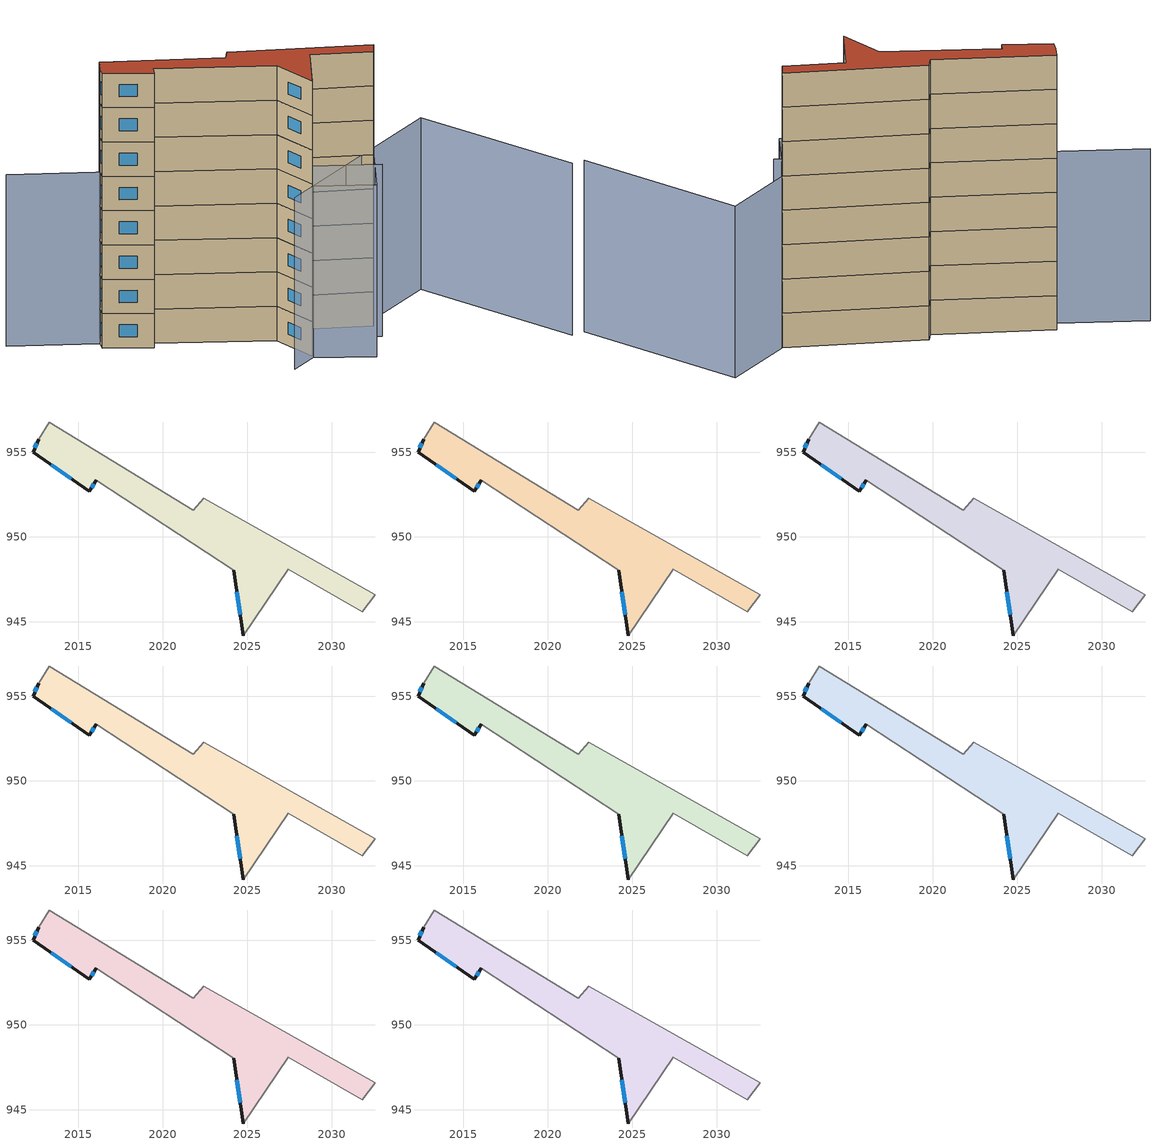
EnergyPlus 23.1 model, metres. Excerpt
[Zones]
cfd7e46977343eb5_F0_whole
 floor ground (EU_floor_Construction): 2027.42,948.09 2024.77,944.16 2024.19,948.02 2016.07,953.35 2015.67,952.7 2012.34,955.02 2012.68,955.78 2013.3,956.78 2021.81,951.59 2022.43,952.28 2032.55,946.59 2031.8,945.59 z0
 wall outside (EU_wall_Construction): 2012.68,955.78 2012.34,955.02 2015.67,952.7 2016.07,953.35 / 2024.19,948.02 2024.77,944.16 z0:3
 wall adiabatic (EU_wall_Construction): 2024.77,944.16 2027.42,948.09 2031.8,945.59 2032.55,946.59 2022.43,952.28 2021.81,951.59 2013.3,956.78 2012.68,955.78 / 2016.07,953.35 2024.19,948.02 z0:3
 window (EU_Window_Construction): 2012.57,955.53 2012.45,955.27 / 2024.37,946.77 2024.58,945.42 / 2015.8,952.91 2015.94,953.14 / 2013.42,954.27 2014.58,953.45 z0.98:2.02
cfd7e46977343eb5_F1_whole
 floor to cfd7e46977343eb5_F0_whole (EU_floor_Construction): 2027.42,948.09 2024.76,944.16 2024.19,948.02 2016.07,953.35 2015.67,952.7 2012.34,955.02 2012.68,955.78 2013.3,956.78 2021.81,951.59 2022.43,952.28 2032.55,946.59 2031.8,945.59 z3
 wall outside (EU_wall_Construction): 2012.68,955.78 2012.34,955.02 2015.67,952.7 2016.07,953.35 / 2024.19,948.02 2024.77,944.16 z3:6
 wall adiabatic (EU_wall_Construction): 2024.77,944.16 2027.42,948.09 2031.8,945.59 2032.55,946.59 2022.43,952.28 2021.81,951.59 2013.3,956.78 2012.68,955.78 / 2016.07,953.35 2024.19,948.02 z3:6
 window (EU_Window_Construction): 2012.57,955.53 2012.45,955.27 / 2024.37,946.77 2024.58,945.42 / 2015.8,952.91 2015.94,953.14 / 2013.42,954.27 2014.58,953.45 z3.98:5.02
cfd7e46977343eb5_F2_whole
 floor to cfd7e46977343eb5_F1_whole (EU_floor_Construction): 2027.42,948.09 2024.76,944.16 2024.19,948.02 2016.07,953.35 2015.67,952.7 2012.34,955.02 2012.68,955.78 2013.3,956.78 2021.81,951.59 2022.43,952.28 2032.55,946.59 2031.8,945.59 z6
 wall outside (EU_wall_Construction): 2012.68,955.78 2012.34,955.02 2015.67,952.7 2016.07,953.35 / 2024.19,948.02 2024.77,944.16 z6:9
 wall adiabatic (EU_wall_Construction): 2024.77,944.16 2027.42,948.09 2031.8,945.59 2032.55,946.59 2022.43,952.28 2021.81,951.59 2013.3,956.78 2012.68,955.78 / 2016.07,953.35 2024.19,948.02 z6:9
 window (EU_Window_Construction): 2012.57,955.53 2012.45,955.27 / 2024.37,946.77 2024.58,945.42 / 2015.8,952.91 2015.94,953.14 / 2013.42,954.27 2014.58,953.45 z6.98:8.02
cfd7e46977343eb5_F3_whole
 floor to cfd7e46977343eb5_F2_whole (EU_floor_Construction): 2027.42,948.09 2024.76,944.16 2024.19,948.02 2016.07,953.35 2015.67,952.7 2012.34,955.02 2012.68,955.78 2013.3,956.78 2021.81,951.59 2022.43,952.28 2032.55,946.59 2031.8,945.59 z9
 wall outside (EU_wall_Construction): 2012.68,955.78 2012.34,955.02 2015.67,952.7 2016.07,953.35 / 2024.19,948.02 2024.77,944.16 z9:12
 wall adiabatic (EU_wall_Construction): 2024.77,944.16 2027.42,948.09 2031.8,945.59 2032.55,946.59 2022.43,952.28 2021.81,951.59 2013.3,956.78 2012.68,955.78 / 2016.07,953.35 2024.19,948.02 z9:12
 window (EU_Window_Construction): 2012.57,955.53 2012.45,955.27 / 2024.37,946.77 2024.58,945.42 / 2015.8,952.91 2015.94,953.14 / 2013.42,954.27 2014.58,953.45 z9.98:11.02
cfd7e46977343eb5_F4_whole
 floor to cfd7e46977343eb5_F3_whole (EU_floor_Construction): 2027.42,948.09 2024.76,944.16 2024.19,948.02 2016.07,953.35 2015.67,952.7 2012.34,955.02 2012.68,955.78 2013.3,956.78 2021.81,951.59 2022.43,952.28 2032.55,946.59 2031.8,945.59 z12
 wall outside (EU_wall_Construction): 2012.68,955.78 2012.34,955.02 2015.67,952.7 2016.07,953.35 / 2024.19,948.02 2024.77,944.16 z12:15
 wall adiabatic (EU_wall_Construction): 2024.77,944.16 2027.42,948.09 2031.8,945.59 2032.55,946.59 2022.43,952.28 2021.81,951.59 2013.3,956.78 2012.68,955.78 / 2016.07,953.35 2024.19,948.02 z12:15
 window (EU_Window_Construction): 2012.57,955.53 2012.45,955.27 / 2024.37,946.77 2024.58,945.42 / 2015.8,952.91 2015.94,953.14 / 2013.42,954.27 2014.58,953.45 z12.98:14.02
cfd7e46977343eb5_F5_whole
 floor to cfd7e46977343eb5_F4_whole (EU_floor_Construction): 2027.42,948.09 2024.76,944.16 2024.19,948.02 2016.07,953.35 2015.67,952.7 2012.34,955.02 2012.68,955.78 2013.3,956.78 2021.81,951.59 2022.43,952.28 2032.55,946.59 2031.8,945.59 z15
 wall outside (EU_wall_Construction): 2012.68,955.78 2012.34,955.02 2015.67,952.7 2016.07,953.35 / 2024.19,948.02 2024.77,944.16 z15:18
 wall adiabatic (EU_wall_Construction): 2024.77,944.16 2027.42,948.09 2031.8,945.59 2032.55,946.59 2022.43,952.28 2021.81,951.59 2013.3,956.78 2012.68,955.78 / 2016.07,953.35 2024.19,948.02 z15:18
 window (EU_Window_Construction): 2012.57,955.53 2012.45,955.27 / 2024.37,946.77 2024.58,945.42 / 2015.8,952.91 2015.94,953.14 / 2013.42,954.27 2014.58,953.45 z15.98:17.02
cfd7e46977343eb5_F6_whole
 floor to cfd7e46977343eb5_F5_whole (EU_floor_Construction): 2027.42,948.09 2024.76,944.16 2024.19,948.02 2016.07,953.35 2015.67,952.7 2012.34,955.02 2012.68,955.78 2013.3,956.78 2021.81,951.59 2022.43,952.28 2032.55,946.59 2031.8,945.59 z18
 wall outside (EU_wall_Construction): 2012.68,955.78 2012.34,955.02 2015.67,952.7 2016.07,953.35 / 2024.19,948.02 2024.77,944.16 z18:21
 wall adiabatic (EU_wall_Construction): 2024.77,944.16 2027.42,948.09 2031.8,945.59 2032.55,946.59 2022.43,952.28 2021.81,951.59 2013.3,956.78 2012.68,955.78 / 2016.07,953.35 2024.19,948.02 z18:21
 window (EU_Window_Construction): 2012.57,955.53 2012.45,955.27 / 2024.37,946.77 2024.58,945.42 / 2015.8,952.91 2015.94,953.14 / 2013.42,954.27 2014.58,953.45 z18.98:20.02
cfd7e46977343eb5_F7_whole
 floor to cfd7e46977343eb5_F6_whole (EU_floor_Construction): 2027.42,948.09 2024.76,944.16 2024.19,948.02 2016.07,953.35 2015.67,952.7 2012.34,955.02 2012.68,955.78 2013.3,956.78 2021.81,951.59 2022.43,952.28 2032.55,946.59 2031.8,945.59 z21
 wall outside (EU_wall_Construction): 2012.68,955.78 2012.34,955.02 2015.67,952.7 2016.07,953.35 / 2024.19,948.02 2024.77,944.16 z21:24
 wall adiabatic (EU_wall_Construction): 2024.77,944.16 2027.42,948.09 2031.8,945.59 2032.55,946.59 2022.43,952.28 2021.81,951.59 2013.3,956.78 2012.68,955.78 / 2016.07,953.35 2024.19,948.02 z21:24
 window (EU_Window_Construction): 2012.57,955.53 2012.45,955.27 / 2024.37,946.77 2024.58,945.42 / 2015.8,952.91 2015.94,953.14 / 2013.42,954.27 2014.58,953.45 z21.98:23.02
 roof outside (EU_roof_Construction): 2031.8,945.59 2032.55,946.59 2022.43,952.28 2021.81,951.59 2013.3,956.78 2012.68,955.78 2012.34,955.02 2015.67,952.7 2016.07,953.35 2024.19,948.02 2024.77,944.16 2027.42,948.09 z24
shading: 2022.27,943.04 2038.69,948.71 / 2038.69,948.71 2043.4,935.08 / 2031.31,943.78 2006.46,959.79 / 2031.8,945.59 2028.8,941.09 / 2028.8,941.09 2024.59,943.9 / 2024.59,943.9 2027.59,948.4 / 2027.59,948.4 2031.8,945.59 z0:15
[Building]
EU S2 Campaign: North Axis=0; Terrain=City; Solar Distribution=FullExterior
[Site:Location]
Bologna: Latitude=44.5; Longitude=11.25; Time Zone=1; Elevation=37
[SizingPeriod:WeatherFileDays]
AnnualSizingPeriod: Begin Month=1; Begin Day of Month=1; End Month=12; End Day of Month=31; Day of Week for Start Day=Monday; Use Weather File Daylight Saving Period=No; Use Weather File Rain and Snow Indicators=No
[MATERIAL]
EU_InternalMass_Material: Roughness=MediumRough; Thickness=0.1; Conductivity=1; Density=1800; Specific Heat=900; Thermal Absorptance=0.9; Solar Absorptance=0.7; Visible Absorptance=0.7
[MATERIAL:NOMASS] Roughness=MediumRough; Thermal Absorptance=0.9; Solar Absorptance=0.7; Visible Absorptance=0.7
Name | Thermal Resistance
EU_wall_NoMass | 0.905828
EU_roof_NoMass | 0.37593
EU_floor_NoMass | 0.67114
[WINDOWMATERIAL:SIMPLEGLAZINGSYSTEM]
EU_Window_SimpleGlazing: UFactor=4.52486; Solar Heat Gain Coefficient=0.85; Visible Transmittance=0.85
[CONSTRUCTION]
EU_wall_Construction: EU_wall_NoMass
EU_roof_Construction: EU_roof_NoMass
EU_floor_Construction: EU_floor_NoMass
EU_Window_Construction: EU_Window_SimpleGlazing
EU_InternalMass_Construction: EU_InternalMass_Material
[ZONE] Type=1; Multiplier=1; Ceiling Height=autocalculate; Volume=139.584; Floor Area=autocalculate; Part of Total Floor Area=Yes
cfd7e46977343eb5_F0_whole; cfd7e46977343eb5_F1_whole; cfd7e46977343eb5_F2_whole; cfd7e46977343eb5_F3_whole; cfd7e46977343eb5_F4_whole; cfd7e46977343eb5_F5_whole; cfd7e46977343eb5_F6_whole; cfd7e46977343eb5_F7_whole
[INTERNALMASS] Construction=EU_InternalMass_Construction; Surface Area=46.5281
Name | Zone or ZoneList
cfd7e46977343eb5_F0_whole_EU_InternalMass | cfd7e46977343eb5_F0_whole
cfd7e46977343eb5_F1_whole_EU_InternalMass | cfd7e46977343eb5_F1_whole
cfd7e46977343eb5_F2_whole_EU_InternalMass | cfd7e46977343eb5_F2_whole
cfd7e46977343eb5_F3_whole_EU_InternalMass | cfd7e46977343eb5_F3_whole
cfd7e46977343eb5_F4_whole_EU_InternalMass | cfd7e46977343eb5_F4_whole
cfd7e46977343eb5_F5_whole_EU_InternalMass | cfd7e46977343eb5_F5_whole
cfd7e46977343eb5_F6_whole_EU_InternalMass | cfd7e46977343eb5_F6_whole
cfd7e46977343eb5_F7_whole_EU_InternalMass | cfd7e46977343eb5_F7_whole
[OTHEREQUIPMENT] Fuel Type=Electricity; Design Level Calculation Method=Watts/Area; Power per Zone Floor Area=1; Fraction Latent=0; Fraction Radiant=0; Fraction Lost=0; Carbon Dioxide Generation Rate=0; EndUse Subcategory=EU_Step8_InternalGains
Name | Zone or ZoneList or Space or SpaceList | Schedule
EU_Step8_InternalGain_cfd7e46977343eb5_F0_whole_f000 | cfd7e46977343eb5_F0_whole | EU_Step8_GainSchedule_cfd7e46977343eb5_F0_whole_f000
EU_Step8_InternalGain_cfd7e46977343eb5_F1_whole_f000 | cfd7e46977343eb5_F1_whole | EU_Step8_GainSchedule_cfd7e46977343eb5_F1_whole_f000
EU_Step8_InternalGain_cfd7e46977343eb5_F2_whole_f000 | cfd7e46977343eb5_F2_whole | EU_Step8_GainSchedule_cfd7e46977343eb5_F2_whole_f000
EU_Step8_InternalGain_cfd7e46977343eb5_F3_whole_f000 | cfd7e46977343eb5_F3_whole | EU_Step8_GainSchedule_cfd7e46977343eb5_F3_whole_f000
EU_Step8_InternalGain_cfd7e46977343eb5_F4_whole_f000 | cfd7e46977343eb5_F4_whole | EU_Step8_GainSchedule_cfd7e46977343eb5_F4_whole_f000
EU_Step8_InternalGain_cfd7e46977343eb5_F5_whole_f000 | cfd7e46977343eb5_F5_whole | EU_Step8_GainSchedule_cfd7e46977343eb5_F5_whole_f000
EU_Step8_InternalGain_cfd7e46977343eb5_F6_whole_f000 | cfd7e46977343eb5_F6_whole | EU_Step8_GainSchedule_cfd7e46977343eb5_F6_whole_f000
EU_Step8_InternalGain_cfd7e46977343eb5_F7_whole_f000 | cfd7e46977343eb5_F7_whole | EU_Step8_GainSchedule_cfd7e46977343eb5_F7_whole_f000
[ZONEVENTILATION:DESIGNFLOWRATE] Schedule=EU_AlwaysOn; Design Flow Rate Calculation Method=AirChanges/Hour; Air Changes per Hour=0.73129; Ventilation Type=Natural; Fan Pressure Rise=0; Fan Total Efficiency=1; Constant Term Coefficient=1; Temperature Term Coefficient=0; Velocity Term Coefficient=0; Velocity Squared Term Coefficient=0; Minimum Indoor Temperature=-100; Maximum Indoor Temperature=100; Delta Temperature=-100; Minimum Outdoor Temperature=-100; Maximum Outdoor Temperature=100; Maximum Wind Speed=40
Name | Zone or ZoneList or Space or SpaceList
EU_ConstantAir_cfd7e46977343eb5_F0_whole | cfd7e46977343eb5_F0_whole
EU_ConstantAir_cfd7e46977343eb5_F1_whole | cfd7e46977343eb5_F1_whole
EU_ConstantAir_cfd7e46977343eb5_F2_whole | cfd7e46977343eb5_F2_whole
EU_ConstantAir_cfd7e46977343eb5_F3_whole | cfd7e46977343eb5_F3_whole
EU_ConstantAir_cfd7e46977343eb5_F4_whole | cfd7e46977343eb5_F4_whole
EU_ConstantAir_cfd7e46977343eb5_F5_whole | cfd7e46977343eb5_F5_whole
EU_ConstantAir_cfd7e46977343eb5_F6_whole | cfd7e46977343eb5_F6_whole
EU_ConstantAir_cfd7e46977343eb5_F7_whole | cfd7e46977343eb5_F7_whole
[HVACTEMPLATE:THERMOSTAT] Constant Heating Setpoint=20; Constant Cooling Setpoint=50
EU_HeatOnly_cfd7e46977343eb5_F0_whole; EU_HeatOnly_cfd7e46977343eb5_F1_whole; EU_HeatOnly_cfd7e46977343eb5_F2_whole; EU_HeatOnly_cfd7e46977343eb5_F3_whole; EU_HeatOnly_cfd7e46977343eb5_F4_whole; EU_HeatOnly_cfd7e46977343eb5_F5_whole; EU_HeatOnly_cfd7e46977343eb5_F6_whole; EU_HeatOnly_cfd7e46977343eb5_F7_whole
[HVACTEMPLATE:ZONE:IDEALLOADSAIRSYSTEM] System Availability Schedule=EU_AlwaysOn; Maximum Heating Supply Air Temperature=50; Minimum Cooling Supply Air Temperature=13; Maximum Heating Supply Air Humidity Ratio=0.0156; Minimum Cooling Supply Air Humidity Ratio=0.0077; Heating Limit=NoLimit; Cooling Limit=NoLimit; Heating Availability Schedule=EU_AlwaysOn; Cooling Availability Schedule=EU_CoolingOff; Dehumidification Control Type=ConstantSensibleHeatRatio; Cooling Sensible Heat Ratio=0.7; Dehumidification Setpoint=60; Humidification Control Type=None; Humidification Setpoint=30; Outdoor Air Method=None; Outdoor Air Flow Rate per Person=0.00944; Outdoor Air Flow Rate per Zone Floor Area=0; Outdoor Air Flow Rate per Zone=0; Demand Controlled Ventilation Type=None; Outdoor Air Economizer Type=NoEconomizer; Heat Recovery Type=None; Sensible Heat Recovery Effectiveness=0.7; Latent Heat Recovery Effectiveness=0.65
Name | Template Thermostat
cfd7e46977343eb5_F0_whole | EU_HeatOnly_cfd7e46977343eb5_F0_whole
cfd7e46977343eb5_F1_whole | EU_HeatOnly_cfd7e46977343eb5_F1_whole
cfd7e46977343eb5_F2_whole | EU_HeatOnly_cfd7e46977343eb5_F2_whole
cfd7e46977343eb5_F3_whole | EU_HeatOnly_cfd7e46977343eb5_F3_whole
cfd7e46977343eb5_F4_whole | EU_HeatOnly_cfd7e46977343eb5_F4_whole
cfd7e46977343eb5_F5_whole | EU_HeatOnly_cfd7e46977343eb5_F5_whole
cfd7e46977343eb5_F6_whole | EU_HeatOnly_cfd7e46977343eb5_F6_whole
cfd7e46977343eb5_F7_whole | EU_HeatOnly_cfd7e46977343eb5_F7_whole
[SIZING:ZONE] Zone Cooling Design Supply Air Temperature Input Method=SupplyAirTemperature; Zone Cooling Design Supply Air Temperature=13; Zone Heating Design Supply Air Temperature Input Method=SupplyAirTemperature; Zone Heating Design Supply Air Temperature=50; Zone Cooling Design Supply Air Humidity Ratio=0.008; Zone Heating Design Supply Air Humidity Ratio=0.008; Cooling Design Air Flow Method=DesignDay; Cooling Design Air Flow Rate=0; Cooling Minimum Air Flow per Zone Floor Area=0.000762; Cooling Minimum Air Flow=0; Cooling Minimum Air Flow Fraction=0.2; Heating Design Air Flow Method=DesignDay; Heating Design Air Flow Rate=0; Heating Maximum Air Flow per Zone Floor Area=0.002032; Heating Maximum Air Flow=0.141576; Heating Maximum Air Flow Fraction=0.3; Account for Dedicated Outdoor Air System=No; Dedicated Outdoor Air System Control Strategy=NeutralSupplyAir; Dedicated Outdoor Air Low Setpoint Temperature for Design=autosize; Dedicated Outdoor Air High Setpoint Temperature for Design=autosize; Zone Load Sizing Method=Sensible Load Only No Latent Load; Zone Latent Cooling Design Supply Air Humidity Ratio Input Method=HumidityRatioDifference; Zone Cooling Design Supply Air Humidity Ratio Difference=0.005; Zone Latent Heating Design Supply Air Humidity Ratio Input Method=HumidityRatioDifference; Zone Humidification Design Supply Air Humidity Ratio Difference=0.005
cfd7e46977343eb5_F0_whole; cfd7e46977343eb5_F1_whole; cfd7e46977343eb5_F2_whole; cfd7e46977343eb5_F3_whole; cfd7e46977343eb5_F4_whole; cfd7e46977343eb5_F5_whole; cfd7e46977343eb5_F6_whole; cfd7e46977343eb5_F7_whole
[SCHEDULE:CONSTANT]
Name | Hourly Value
EU_AlwaysOn | 1
EU_CoolingOff | 0
[SCHEDULE:FILE] Column Number=1; Rows to Skip at Top=0; Number of Hours of Data=8760; Column Separator=Comma; Interpolate to Timestep=No; Minutes per Item=60; Adjust Schedule for Daylight Savings=Yes
Name | File
EU_Step8_GainSchedule_cfd7e46977343eb5_F0_whole_f000 | ../../schedules/cfd7e46977343eb5/cfd7e46977343eb5_F0_whole_f000_gain.csv
EU_Step8_GainSchedule_cfd7e46977343eb5_F1_whole_f000 | ../../schedules/cfd7e46977343eb5/cfd7e46977343eb5_F1_whole_f000_gain.csv
EU_Step8_GainSchedule_cfd7e46977343eb5_F2_whole_f000 | ../../schedules/cfd7e46977343eb5/cfd7e46977343eb5_F2_whole_f000_gain.csv
EU_Step8_GainSchedule_cfd7e46977343eb5_F3_whole_f000 | ../../schedules/cfd7e46977343eb5/cfd7e46977343eb5_F3_whole_f000_gain.csv
EU_Step8_GainSchedule_cfd7e46977343eb5_F4_whole_f000 | ../../schedules/cfd7e46977343eb5/cfd7e46977343eb5_F4_whole_f000_gain.csv
EU_Step8_GainSchedule_cfd7e46977343eb5_F5_whole_f000 | ../../schedules/cfd7e46977343eb5/cfd7e46977343eb5_F5_whole_f000_gain.csv
EU_Step8_GainSchedule_cfd7e46977343eb5_F6_whole_f000 | ../../schedules/cfd7e46977343eb5/cfd7e46977343eb5_F6_whole_f000_gain.csv
EU_Step8_GainSchedule_cfd7e46977343eb5_F7_whole_f000 | ../../schedules/cfd7e46977343eb5/cfd7e46977343eb5_F7_whole_f000_gain.csv
